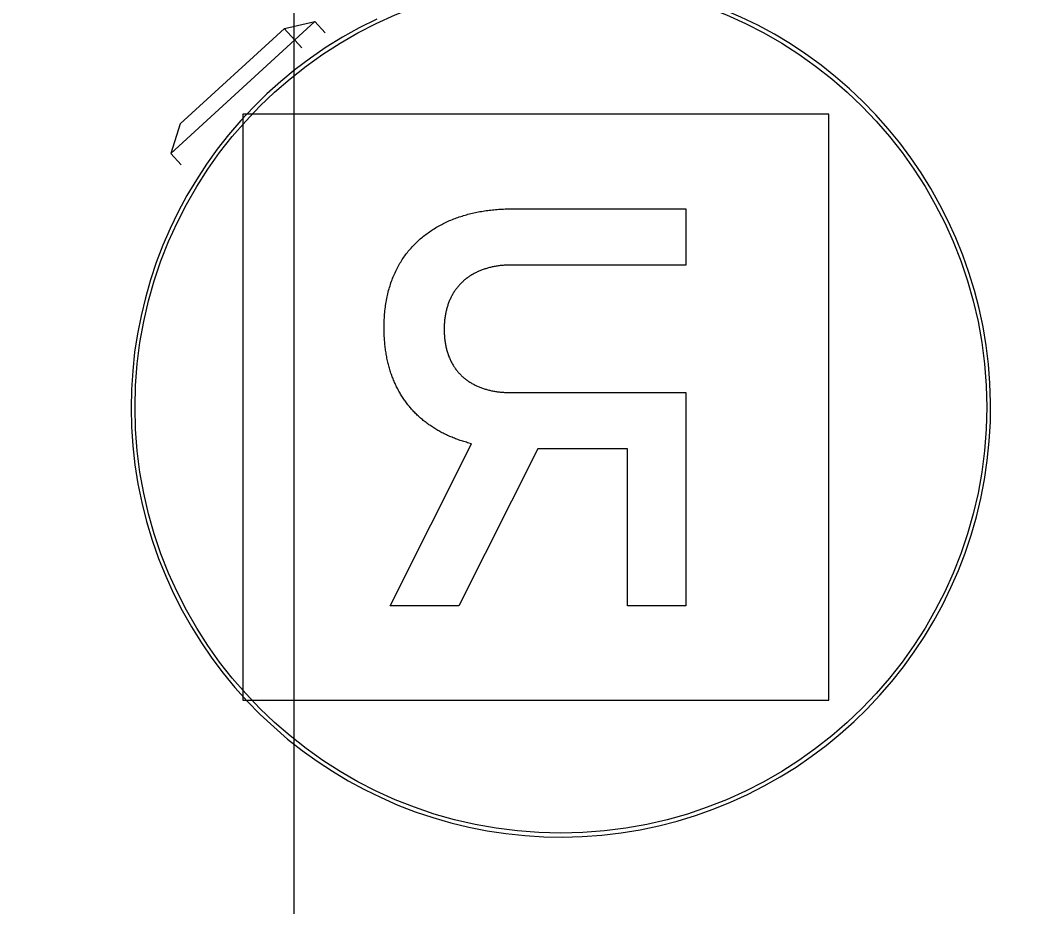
# Model space of a CAD drawing. Extents: x 820 to 5791, y 1495 to 5010.
# Drawn here: x 3391.917 to 3394.518, y 2075.666 to 2077.935 of the extents above; entities that cross this region are included whole.
import ezdxf

# ---------------------------------------------------------------- set-up
doc = ezdxf.new("R2010")
doc.units = 0
doc.header["$LTSCALE"] = 20
doc.layers.get('0').update_dxf_attribs({"linetype": 'CONTINUOUS', "lineweight": 15})
doc.layers.get('DEFPOINTS').update_dxf_attribs({"linetype": 'CONTINUOUS'})
doc.layers.add('_00_TT_PLASTER INTERIOR', color=60, linetype='CONTINUOUS', lineweight=0)
doc.layers.add('ölç', color=63, linetype='CONTINUOUS', lineweight=20)
doc.layers.add('dış ölçü', color=7, linetype='CONTINUOUS', lineweight=20, true_color=0x0d6787)
doc.styles.add('TRS', font='times.ttf', dxfattribs={"width": 0.8})
doc.dimstyles.new('dış ölçü', dxfattribs={"dimtxt": 12, "dimasz": 5, "dimexe": 5, "dimexo": 35, "dimgap": 5, "dimtad": 1, "dimdec": 0, "dimdsep": 46, "dimtxsty": 'TRS', "dimblk": 'DOT', "dimcen": 0, "dimdle": 0.1, "dimclrd": 256, "dimclre": 256, "dimclrt": 73, "dimadec": 0, "dimazin": 0, "dimtfac": 0.3, "dimtdec": 0, "dimtix": 1, "dimtmove": 2, "dimatfit": 3, "dimldrblk": 'DOT', "dimfxl": 1, "dimfxlon": 1, "dimtolj": 1, "dimarcsym": 0})

# ---------------------------------------------------------------- blocks, each defined once
blk = doc.blocks.new('_Dot')
at = {"layer": 'ölç', "color": 0, "lineweight": -2}
blk.add_line((-0.5, 0), (-1, 0), dxfattribs=at)
at = {"layer": 'ölç', "color": 0, "const_width": 0.5}
blk.add_lwpolyline([(-0.25, 0, 1), (0.25, 0, 1)], format="xyb", close=True, dxfattribs=at)
blk = doc.blocks.new('*D176')
at = {"layer": 'DEFPOINTS', "color": 0, "transparency": 16777216}
for p in [(2844.1763, 2097.0445), (3414.391, 2084.5543), (3414.391, 1809.2783)]:
    blk.add_point(p, dxfattribs=at)
at = {"layer": 'dış ölçü', "lineweight": -2, "transparency": 16777216}
for p, q in [((2844.1763, 1810.2783), (2844.1763, 1804.2783)), ((3414.391, 1810.2783), (3414.391, 1804.2783)), ((2849.1763, 1809.2783), (3409.391, 1809.2783))]:
    blk.add_line(p, q, dxfattribs=at)
at = {"layer": 'dış ölçü', "lineweight": -2, "transparency": 16777216, "xscale": 5, "yscale": 5, "zscale": 5, "rotation": 180}
blk.add_blockref('_Dot', (2844.1763, 1809.2783), dxfattribs=at)
at = {"layer": 'dış ölçü', "lineweight": -2, "transparency": 16777216, "xscale": 5, "yscale": 5, "zscale": 5}
blk.add_blockref('_Dot', (3414.391, 1809.2783), dxfattribs=at)
at = {"layer": 'dış ölçü', "color": 73, "transparency": 16777216, "insert": (3129.2837, 1820.3994), "char_height": 12, "attachment_point": 5, "style": 'TRS'}
blk.add_mtext('\\A1;570', dxfattribs=at)
blk = doc.blocks.new('*D180')
at = {"layer": 'DEFPOINTS', "color": 0, "transparency": 16777216}
for p in [(3700.9717, 2100.0445), (2054.2879, 2083.4408), (3700.9717, 1729.2783)]:
    blk.add_point(p, dxfattribs=at)
at = {"layer": 'dış ölçü', "lineweight": -2, "transparency": 16777216}
for p, q in [((2054.2879, 1730.2783), (2054.2879, 1724.2783)), ((3700.9717, 1730.2783), (3700.9717, 1724.2783)), ((2059.2879, 1729.2783), (3695.9717, 1729.2783))]:
    blk.add_line(p, q, dxfattribs=at)
at = {"layer": 'dış ölçü', "lineweight": -2, "transparency": 16777216, "xscale": 5, "yscale": 5, "zscale": 5, "rotation": 180}
blk.add_blockref('_Dot', (2054.2879, 1729.2783), dxfattribs=at)
at = {"layer": 'dış ölçü', "lineweight": -2, "transparency": 16777216, "xscale": 5, "yscale": 5, "zscale": 5}
blk.add_blockref('_Dot', (3700.9717, 1729.2783), dxfattribs=at)
at = {"layer": 'dış ölçü', "color": 73, "transparency": 16777216, "insert": (2877.6298, 1740.3994), "char_height": 12, "attachment_point": 5, "style": 'TRS'}
blk.add_mtext('\\A1;1647', dxfattribs=at)
blk = doc.blocks.new('HGJFG')
at = {"color": 9, "ltscale": 200}
blk.add_line((-1771.9708, -3291.9524), (-1771.9708, -3385.9126), dxfattribs=at)
at = {"color": 9}
for p, q in [((-1771.9167, -3292.4184), (-1772.2853, -3292.7562)), ((-1771.9948, -3292.4357), (-1771.9167, -3292.4184)), ((-1771.9167, -3292.4184), (-1771.8905, -3292.447)), ((-1771.9948, -3292.4357), (-1772.2613, -3292.6799)), ((-1771.9953, -3292.4362), (-1771.9501, -3292.4856)), ((-1770.6011, -3292.6557), (-1772.1011, -3292.6557)), ((-1772.1011, -3292.6557), (-1772.1011, -3294.1557)), ((-1770.6011, -3294.1557), (-1770.6011, -3292.6557)), ((-1772.2613, -3292.6799), (-1772.2853, -3292.7562)), ((-1772.2853, -3292.7562), (-1772.2591, -3292.7848)), ((-1771.5469, -3292.9184), (-1771.5432, -3292.9172)), ((-1771.5432, -3292.9172), (-1771.5395, -3292.916)), ((-1771.5395, -3292.916), (-1771.5359, -3292.9149)), ((-1771.5359, -3292.9149), (-1771.5321, -3292.9138)), ((-1771.5321, -3292.9138), (-1771.5284, -3292.9127)), ((-1771.5284, -3292.9127), (-1771.5247, -3292.9117)), ((-1771.5247, -3292.9117), (-1771.5209, -3292.9107)), ((-1771.5209, -3292.9107), (-1771.5171, -3292.9098)), ((-1771.5171, -3292.9098), (-1771.5133, -3292.9088)), ((-1771.5133, -3292.9088), (-1771.5095, -3292.908)), ((-1771.5095, -3292.908), (-1771.5057, -3292.9071)), ((-1771.5057, -3292.9071), (-1771.5018, -3292.9063)), ((-1771.5018, -3292.9063), (-1771.4979, -3292.9055)), ((-1771.4979, -3292.9055), (-1771.494, -3292.9048)), ((-1771.494, -3292.9048), (-1771.4901, -3292.9041)), ((-1771.4901, -3292.9041), (-1771.4861, -3292.9035)), ((-1771.4861, -3292.9035), (-1771.4822, -3292.9028)), ((-1771.4822, -3292.9028), (-1771.4782, -3292.9022)), ((-1771.4782, -3292.9022), (-1771.4742, -3292.9017)), ((-1771.4742, -3292.9017), (-1771.4703, -3292.9012)), ((-1771.4742, -3292.9017), (-1771.4742, -3292.9017)), ((-1771.4703, -3292.9012), (-1771.4662, -3292.9007)), ((-1771.4662, -3292.9007), (-1771.4622, -3292.9003)), ((-1771.4622, -3292.9003), (-1771.4582, -3292.8998)), ((-1771.4582, -3292.8998), (-1771.4541, -3292.8995)), ((-1771.4541, -3292.8995), (-1771.45, -3292.8991)), ((-1771.45, -3292.8991), (-1771.4459, -3292.8988)), ((-1771.4459, -3292.8988), (-1771.4419, -3292.8986)), ((-1771.4419, -3292.8986), (-1771.4377, -3292.8983)), ((-1771.4377, -3292.8983), (-1771.4336, -3292.8982)), ((-1771.4336, -3292.8982), (-1771.4295, -3292.898)), ((-1771.4295, -3292.898), (-1771.4254, -3292.8979)), ((-1771.4254, -3292.8979), (-1771.4212, -3292.8978)), ((-1771.4212, -3292.8978), (-1771.417, -3292.8977)), ((-1771.417, -3292.8977), (-1771.4129, -3292.8977)), ((-1771.4129, -3292.8977), (-1770.9671, -3292.8977)), ((-1770.9671, -3292.8977), (-1770.9671, -3293.0415)), ((-1771.605, -3292.9447), (-1771.6018, -3292.9428)), ((-1771.6018, -3292.9428), (-1771.5986, -3292.941)), ((-1771.5986, -3292.941), (-1771.5953, -3292.9393)), ((-1771.5953, -3292.9393), (-1771.592, -3292.9375)), ((-1771.592, -3292.9375), (-1771.5887, -3292.9358)), ((-1771.5887, -3292.9358), (-1771.5853, -3292.9342)), ((-1771.5853, -3292.9342), (-1771.582, -3292.9325)), ((-1771.582, -3292.9325), (-1771.5786, -3292.931)), ((-1771.5786, -3292.931), (-1771.5751, -3292.9294)), ((-1771.5751, -3292.9294), (-1771.5717, -3292.9279)), ((-1771.5717, -3292.9279), (-1771.5682, -3292.9264)), ((-1771.5682, -3292.9264), (-1771.5647, -3292.925)), ((-1771.5647, -3292.925), (-1771.5612, -3292.9236)), ((-1771.5612, -3292.9236), (-1771.5576, -3292.9222)), ((-1771.5576, -3292.9222), (-1771.554, -3292.9209)), ((-1771.554, -3292.9209), (-1771.5505, -3292.9196)), ((-1771.5505, -3292.9196), (-1771.5469, -3292.9184)), ((-1771.6412, -3292.9699), (-1771.6384, -3292.9676)), ((-1771.6384, -3292.9676), (-1771.6355, -3292.9653)), ((-1771.6355, -3292.9653), (-1771.6326, -3292.963)), ((-1771.6326, -3292.963), (-1771.6296, -3292.9608)), ((-1771.6296, -3292.9608), (-1771.6267, -3292.9587)), ((-1771.6267, -3292.9587), (-1771.6236, -3292.9566)), ((-1771.6236, -3292.9566), (-1771.6206, -3292.9545)), ((-1771.6206, -3292.9545), (-1771.6175, -3292.9524)), ((-1771.6175, -3292.9524), (-1771.6145, -3292.9505)), ((-1771.6145, -3292.9505), (-1771.6113, -3292.9485)), ((-1771.6113, -3292.9485), (-1771.6082, -3292.9466)), ((-1771.6082, -3292.9466), (-1771.605, -3292.9447)), ((-1771.6703, -3292.9979), (-1771.6678, -3292.9951)), ((-1771.6678, -3292.9951), (-1771.6653, -3292.9924)), ((-1771.6653, -3292.9924), (-1771.6628, -3292.9898)), ((-1771.6628, -3292.9898), (-1771.6602, -3292.9871)), ((-1771.6602, -3292.9871), (-1771.6576, -3292.9845)), ((-1771.6576, -3292.9845), (-1771.6549, -3292.982)), ((-1771.6549, -3292.982), (-1771.6523, -3292.9795)), ((-1771.6523, -3292.9795), (-1771.6495, -3292.977)), ((-1771.6495, -3292.977), (-1771.6468, -3292.9746)), ((-1771.6468, -3292.9746), (-1771.644, -3292.9722)), ((-1771.644, -3292.9722), (-1771.6412, -3292.9699)), ((-1771.6907, -3293.0243), (-1771.6886, -3293.0212)), ((-1771.6886, -3293.0212), (-1771.6865, -3293.0182)), ((-1771.6865, -3293.0182), (-1771.6843, -3293.0151)), ((-1771.6843, -3293.0151), (-1771.682, -3293.0122)), ((-1771.682, -3293.0122), (-1771.6798, -3293.0092)), ((-1771.6798, -3293.0092), (-1771.6774, -3293.0063)), ((-1771.6774, -3293.0063), (-1771.6751, -3293.0035)), ((-1771.6751, -3293.0035), (-1771.6727, -3293.0006)), ((-1771.6727, -3293.0006), (-1771.6703, -3292.9979)), ((-1771.7063, -3293.0505), (-1771.7045, -3293.0471)), ((-1771.7045, -3293.0471), (-1771.7026, -3293.0438)), ((-1771.7026, -3293.0438), (-1771.7008, -3293.0404)), ((-1771.7008, -3293.0404), (-1771.6988, -3293.0371)), ((-1771.6988, -3293.0371), (-1771.6969, -3293.0338)), ((-1771.6969, -3293.0338), (-1771.6949, -3293.0306)), ((-1771.6949, -3293.0306), (-1771.6928, -3293.0275)), ((-1771.6928, -3293.0275), (-1771.6907, -3293.0243)), ((-1771.4649, -3293.047), (-1771.4673, -3293.0476)), ((-1771.4624, -3293.0464), (-1771.4649, -3293.047)), ((-1771.46, -3293.0459), (-1771.4624, -3293.0464)), ((-1771.4575, -3293.0455), (-1771.46, -3293.0459)), ((-1771.4551, -3293.045), (-1771.4575, -3293.0455)), ((-1771.4526, -3293.0446), (-1771.4551, -3293.045)), ((-1771.45, -3293.0442), (-1771.4526, -3293.0446)), ((-1771.4475, -3293.0438), (-1771.45, -3293.0442)), ((-1771.4449, -3293.0435), (-1771.4475, -3293.0438)), ((-1771.4423, -3293.0431), (-1771.4449, -3293.0435)), ((-1771.4398, -3293.0429), (-1771.4423, -3293.0431)), ((-1771.4371, -3293.0426), (-1771.4398, -3293.0429)), ((-1771.4345, -3293.0423), (-1771.4371, -3293.0426)), ((-1771.4318, -3293.0421), (-1771.4345, -3293.0423)), ((-1771.4292, -3293.0419), (-1771.4318, -3293.0421)), ((-1771.4265, -3293.0418), (-1771.4292, -3293.0419)), ((-1771.4238, -3293.0417), (-1771.4265, -3293.0418)), ((-1771.4211, -3293.0416), (-1771.4238, -3293.0417)), ((-1771.4184, -3293.0415), (-1771.4211, -3293.0416)), ((-1771.4156, -3293.0415), (-1771.4184, -3293.0415)), ((-1771.4129, -3293.0415), (-1771.4156, -3293.0415)), ((-1770.9671, -3293.0415), (-1771.4129, -3293.0415)), ((-1771.7176, -3293.0756), (-1771.7161, -3293.0719)), ((-1771.7161, -3293.0719), (-1771.7146, -3293.0683)), ((-1771.7146, -3293.0683), (-1771.713, -3293.0646)), ((-1771.713, -3293.0646), (-1771.7114, -3293.0611)), ((-1771.7114, -3293.0611), (-1771.7097, -3293.0575)), ((-1771.7097, -3293.0575), (-1771.708, -3293.054)), ((-1771.708, -3293.054), (-1771.7063, -3293.0505)), ((-1771.5245, -3293.0729), (-1771.5263, -3293.0742)), ((-1771.5227, -3293.0716), (-1771.5245, -3293.0729)), ((-1771.5208, -3293.0704), (-1771.5227, -3293.0716)), ((-1771.5189, -3293.0692), (-1771.5208, -3293.0704)), ((-1771.5171, -3293.068), (-1771.5189, -3293.0692)), ((-1771.5151, -3293.0668), (-1771.5171, -3293.068)), ((-1771.5132, -3293.0656), (-1771.5151, -3293.0668)), ((-1771.5112, -3293.0645), (-1771.5132, -3293.0656)), ((-1771.5092, -3293.0634), (-1771.5112, -3293.0645)), ((-1771.5072, -3293.0623), (-1771.5092, -3293.0634)), ((-1771.5052, -3293.0613), (-1771.5072, -3293.0623)), ((-1771.5031, -3293.0603), (-1771.5052, -3293.0613)), ((-1771.501, -3293.0593), (-1771.5031, -3293.0603)), ((-1771.4989, -3293.0583), (-1771.501, -3293.0593)), ((-1771.4968, -3293.0574), (-1771.4989, -3293.0583)), ((-1771.4947, -3293.0564), (-1771.4968, -3293.0574)), ((-1771.4925, -3293.0556), (-1771.4947, -3293.0564)), ((-1771.4903, -3293.0547), (-1771.4925, -3293.0556)), ((-1771.4881, -3293.0539), (-1771.4903, -3293.0547)), ((-1771.4859, -3293.0531), (-1771.4881, -3293.0539)), ((-1771.4836, -3293.0523), (-1771.4859, -3293.0531)), ((-1771.4813, -3293.0515), (-1771.4836, -3293.0523)), ((-1771.479, -3293.0508), (-1771.4813, -3293.0515)), ((-1771.4767, -3293.0501), (-1771.479, -3293.0508)), ((-1771.4744, -3293.0494), (-1771.4767, -3293.0501)), ((-1771.4721, -3293.0488), (-1771.4744, -3293.0494)), ((-1771.4697, -3293.0482), (-1771.4721, -3293.0488)), ((-1771.4673, -3293.0476), (-1771.4697, -3293.0482)), ((-1771.7267, -3293.1027), (-1771.7255, -3293.0987)), ((-1771.7255, -3293.0987), (-1771.7243, -3293.0948)), ((-1771.7243, -3293.0948), (-1771.7231, -3293.0909)), ((-1771.7231, -3293.0909), (-1771.7218, -3293.087)), ((-1771.7218, -3293.087), (-1771.7204, -3293.0832)), ((-1771.7204, -3293.0832), (-1771.719, -3293.0794)), ((-1771.719, -3293.0794), (-1771.7176, -3293.0756)), ((-1771.5519, -3293.0986), (-1771.5533, -3293.1004)), ((-1771.5505, -3293.0969), (-1771.5519, -3293.0986)), ((-1771.5491, -3293.0952), (-1771.5505, -3293.0969)), ((-1771.5476, -3293.0936), (-1771.5491, -3293.0952)), ((-1771.5461, -3293.0919), (-1771.5476, -3293.0936)), ((-1771.5446, -3293.0903), (-1771.5461, -3293.0919)), ((-1771.5431, -3293.0887), (-1771.5446, -3293.0903)), ((-1771.5415, -3293.0872), (-1771.5431, -3293.0887)), ((-1771.5399, -3293.0856), (-1771.5415, -3293.0872)), ((-1771.5383, -3293.0841), (-1771.5399, -3293.0856)), ((-1771.5367, -3293.0826), (-1771.5383, -3293.0841)), ((-1771.535, -3293.0812), (-1771.5367, -3293.0826)), ((-1771.5333, -3293.0797), (-1771.535, -3293.0812)), ((-1771.5316, -3293.0783), (-1771.5333, -3293.0797)), ((-1771.5299, -3293.0769), (-1771.5316, -3293.0783)), ((-1771.5281, -3293.0756), (-1771.5299, -3293.0769)), ((-1771.5263, -3293.0742), (-1771.5281, -3293.0756)), ((-1771.7327, -3293.1275), (-1771.7318, -3293.1233)), ((-1771.7318, -3293.1233), (-1771.7309, -3293.1191)), ((-1771.7309, -3293.1191), (-1771.7299, -3293.1149)), ((-1771.7299, -3293.1149), (-1771.7289, -3293.1108)), ((-1771.7289, -3293.1108), (-1771.7278, -3293.1068)), ((-1771.7278, -3293.1068), (-1771.7267, -3293.1027)), ((-1771.5688, -3293.1253), (-1771.5698, -3293.1274)), ((-1771.5677, -3293.1232), (-1771.5688, -3293.1253)), ((-1771.5667, -3293.1212), (-1771.5677, -3293.1232)), ((-1771.5656, -3293.1192), (-1771.5667, -3293.1212)), ((-1771.5645, -3293.1172), (-1771.5656, -3293.1192)), ((-1771.5634, -3293.1152), (-1771.5645, -3293.1172)), ((-1771.5622, -3293.1133), (-1771.5634, -3293.1152)), ((-1771.561, -3293.1114), (-1771.5622, -3293.1133)), ((-1771.5598, -3293.1095), (-1771.561, -3293.1114)), ((-1771.5585, -3293.1076), (-1771.5598, -3293.1095)), ((-1771.5573, -3293.1058), (-1771.5585, -3293.1076)), ((-1771.556, -3293.104), (-1771.5573, -3293.1058)), ((-1771.5546, -3293.1022), (-1771.556, -3293.104)), ((-1771.5533, -3293.1004), (-1771.5546, -3293.1022)), ((-1771.7368, -3293.1539), (-1771.7362, -3293.1494)), ((-1771.7362, -3293.1494), (-1771.7356, -3293.145)), ((-1771.7356, -3293.145), (-1771.735, -3293.1405)), ((-1771.735, -3293.1405), (-1771.7342, -3293.1362)), ((-1771.7342, -3293.1362), (-1771.7335, -3293.1318)), ((-1771.7335, -3293.1318), (-1771.7327, -3293.1275)), ((-1771.5781, -3293.1496), (-1771.5788, -3293.152)), ((-1771.5774, -3293.1473), (-1771.5781, -3293.1496)), ((-1771.5767, -3293.145), (-1771.5774, -3293.1473)), ((-1771.5759, -3293.1427), (-1771.5767, -3293.145)), ((-1771.5751, -3293.1405), (-1771.5759, -3293.1427)), ((-1771.5743, -3293.1382), (-1771.5751, -3293.1405)), ((-1771.5735, -3293.136), (-1771.5743, -3293.1382)), ((-1771.5726, -3293.1338), (-1771.5735, -3293.136)), ((-1771.5717, -3293.1316), (-1771.5726, -3293.1338)), ((-1771.5707, -3293.1295), (-1771.5717, -3293.1316)), ((-1771.5698, -3293.1274), (-1771.5707, -3293.1295)), ((-1771.7391, -3293.1817), (-1771.7388, -3293.177)), ((-1771.7388, -3293.177), (-1771.7386, -3293.1723)), ((-1771.7386, -3293.1723), (-1771.7382, -3293.1676)), ((-1771.7382, -3293.1676), (-1771.7378, -3293.163)), ((-1771.7378, -3293.163), (-1771.7373, -3293.1584)), ((-1771.7373, -3293.1584), (-1771.7368, -3293.1539)), ((-1771.5838, -3293.1769), (-1771.5841, -3293.1795)), ((-1771.5834, -3293.1743), (-1771.5838, -3293.1769)), ((-1771.5831, -3293.1717), (-1771.5834, -3293.1743)), ((-1771.5826, -3293.1691), (-1771.5831, -3293.1717)), ((-1771.5822, -3293.1666), (-1771.5826, -3293.1691)), ((-1771.5817, -3293.1641), (-1771.5822, -3293.1666)), ((-1771.5812, -3293.1616), (-1771.5817, -3293.1641)), ((-1771.5806, -3293.1592), (-1771.5812, -3293.1616)), ((-1771.58, -3293.1568), (-1771.5806, -3293.1592)), ((-1771.5794, -3293.1544), (-1771.58, -3293.1568)), ((-1771.5788, -3293.152), (-1771.5794, -3293.1544)), ((-1771.7395, -3293.1962), (-1771.7394, -3293.1914)), ((-1771.7395, -3293.2012), (-1771.7395, -3293.1962)), ((-1771.7395, -3293.205), (-1771.7395, -3293.2012)), ((-1771.7394, -3293.1914), (-1771.7393, -3293.1865)), ((-1771.7393, -3293.1865), (-1771.7391, -3293.1817)), ((-1771.5855, -3293.1985), (-1771.5856, -3293.2013)), ((-1771.5856, -3293.2013), (-1771.5856, -3293.2041)), ((-1771.5854, -3293.1957), (-1771.5855, -3293.1985)), ((-1771.5853, -3293.1929), (-1771.5854, -3293.1957)), ((-1771.5851, -3293.1902), (-1771.5853, -3293.1929)), ((-1771.5849, -3293.1875), (-1771.5851, -3293.1902)), ((-1771.5847, -3293.1848), (-1771.5849, -3293.1875)), ((-1771.5844, -3293.1821), (-1771.5847, -3293.1848)), ((-1771.5841, -3293.1795), (-1771.5844, -3293.1821)), ((-1771.7395, -3293.2088), (-1771.7395, -3293.205)), ((-1771.7394, -3293.2126), (-1771.7395, -3293.2088)), ((-1771.7393, -3293.2163), (-1771.7394, -3293.2126)), ((-1771.7391, -3293.2201), (-1771.7393, -3293.2163)), ((-1771.739, -3293.2238), (-1771.7391, -3293.2201)), ((-1771.7387, -3293.2275), (-1771.739, -3293.2238)), ((-1771.7385, -3293.2311), (-1771.7387, -3293.2275)), ((-1771.5856, -3293.2041), (-1771.5856, -3293.207)), ((-1771.5856, -3293.207), (-1771.5856, -3293.2099)), ((-1771.5856, -3293.2099), (-1771.5855, -3293.2128)), ((-1771.5855, -3293.2128), (-1771.5854, -3293.2157)), ((-1771.5854, -3293.2157), (-1771.5853, -3293.2186)), ((-1771.5853, -3293.2186), (-1771.5851, -3293.2214)), ((-1771.5851, -3293.2214), (-1771.5849, -3293.2242)), ((-1771.5849, -3293.2242), (-1771.5847, -3293.227)), ((-1771.5847, -3293.227), (-1771.5844, -3293.2298)), ((-1771.7383, -3293.2348), (-1771.7385, -3293.2311)), ((-1771.7379, -3293.2384), (-1771.7383, -3293.2348)), ((-1771.7376, -3293.242), (-1771.7379, -3293.2384)), ((-1771.7373, -3293.2456), (-1771.7376, -3293.242)), ((-1771.7369, -3293.2491), (-1771.7373, -3293.2456)), ((-1771.7364, -3293.2527), (-1771.7369, -3293.2491)), ((-1771.736, -3293.2562), (-1771.7364, -3293.2527)), ((-1771.5844, -3293.2298), (-1771.5841, -3293.2325)), ((-1771.5841, -3293.2325), (-1771.5838, -3293.2351)), ((-1771.5838, -3293.2351), (-1771.5834, -3293.2378)), ((-1771.5834, -3293.2378), (-1771.583, -3293.2404)), ((-1771.583, -3293.2404), (-1771.5826, -3293.243)), ((-1771.5826, -3293.243), (-1771.5821, -3293.2456)), ((-1771.5821, -3293.2456), (-1771.5816, -3293.2482)), ((-1771.5816, -3293.2482), (-1771.5811, -3293.2507)), ((-1771.5811, -3293.2507), (-1771.5805, -3293.2532)), ((-1771.5805, -3293.2532), (-1771.5799, -3293.2557)), ((-1771.7355, -3293.2596), (-1771.736, -3293.2562)), ((-1771.735, -3293.2631), (-1771.7355, -3293.2596)), ((-1771.7345, -3293.2665), (-1771.735, -3293.2631)), ((-1771.7339, -3293.2699), (-1771.7345, -3293.2665)), ((-1771.7333, -3293.2733), (-1771.7339, -3293.2699)), ((-1771.7327, -3293.2767), (-1771.7333, -3293.2733)), ((-1771.732, -3293.28), (-1771.7327, -3293.2767)), ((-1771.7313, -3293.2834), (-1771.732, -3293.28)), ((-1771.5799, -3293.2557), (-1771.5793, -3293.2581)), ((-1771.5793, -3293.2581), (-1771.5787, -3293.2605)), ((-1771.5787, -3293.2605), (-1771.578, -3293.2629)), ((-1771.578, -3293.2629), (-1771.5773, -3293.2653)), ((-1771.5773, -3293.2653), (-1771.5765, -3293.2676)), ((-1771.5765, -3293.2676), (-1771.5758, -3293.2699)), ((-1771.5758, -3293.2699), (-1771.575, -3293.2722)), ((-1771.575, -3293.2722), (-1771.5741, -3293.2744)), ((-1771.5741, -3293.2744), (-1771.5733, -3293.2767)), ((-1771.5733, -3293.2767), (-1771.5724, -3293.2789)), ((-1771.5724, -3293.2789), (-1771.5714, -3293.281)), ((-1771.5714, -3293.281), (-1771.5705, -3293.2832)), ((-1771.7306, -3293.2866), (-1771.7313, -3293.2834)), ((-1771.7298, -3293.2899), (-1771.7306, -3293.2866)), ((-1771.7291, -3293.2932), (-1771.7298, -3293.2899)), ((-1771.7282, -3293.2964), (-1771.7291, -3293.2932)), ((-1771.7274, -3293.2996), (-1771.7282, -3293.2964)), ((-1771.7265, -3293.3027), (-1771.7274, -3293.2996)), ((-1771.7256, -3293.3059), (-1771.7265, -3293.3027)), ((-1771.7247, -3293.309), (-1771.7256, -3293.3059)), ((-1771.5705, -3293.2832), (-1771.5695, -3293.2853)), ((-1771.5695, -3293.2853), (-1771.5685, -3293.2874)), ((-1771.5685, -3293.2874), (-1771.5675, -3293.2894)), ((-1771.5675, -3293.2894), (-1771.5664, -3293.2914)), ((-1771.5664, -3293.2914), (-1771.5653, -3293.2934)), ((-1771.5653, -3293.2934), (-1771.5642, -3293.2954)), ((-1771.5642, -3293.2954), (-1771.563, -3293.2974)), ((-1771.563, -3293.2974), (-1771.5619, -3293.2993)), ((-1771.5619, -3293.2993), (-1771.5607, -3293.3012)), ((-1771.5607, -3293.3012), (-1771.5594, -3293.3031)), ((-1771.5594, -3293.3031), (-1771.5582, -3293.3049)), ((-1771.5582, -3293.3049), (-1771.5569, -3293.3067)), ((-1771.5569, -3293.3067), (-1771.5556, -3293.3085)), ((-1771.7237, -3293.3121), (-1771.7247, -3293.309)), ((-1771.7228, -3293.3152), (-1771.7237, -3293.3121)), ((-1771.7218, -3293.3183), (-1771.7228, -3293.3152)), ((-1771.7207, -3293.3213), (-1771.7218, -3293.3183)), ((-1771.7196, -3293.3243), (-1771.7207, -3293.3213)), ((-1771.7186, -3293.3273), (-1771.7196, -3293.3243)), ((-1771.7174, -3293.3303), (-1771.7186, -3293.3273)), ((-1771.7162, -3293.3332), (-1771.7174, -3293.3303)), ((-1771.7151, -3293.3361), (-1771.7162, -3293.3332)), ((-1771.5556, -3293.3085), (-1771.5542, -3293.3103)), ((-1771.5542, -3293.3103), (-1771.5528, -3293.312)), ((-1771.5528, -3293.312), (-1771.5515, -3293.3137)), ((-1771.5515, -3293.3137), (-1771.55, -3293.3154)), ((-1771.55, -3293.3154), (-1771.5486, -3293.317)), ((-1771.5486, -3293.317), (-1771.5471, -3293.3187)), ((-1771.5471, -3293.3187), (-1771.5456, -3293.3203)), ((-1771.5456, -3293.3203), (-1771.5441, -3293.3218)), ((-1771.5441, -3293.3218), (-1771.5425, -3293.3234)), ((-1771.5425, -3293.3234), (-1771.541, -3293.3249)), ((-1771.541, -3293.3249), (-1771.5394, -3293.3264)), ((-1771.5394, -3293.3264), (-1771.5378, -3293.3278)), ((-1771.5378, -3293.3278), (-1771.5361, -3293.3293)), ((-1771.5361, -3293.3293), (-1771.5344, -3293.3307)), ((-1771.5344, -3293.3307), (-1771.5328, -3293.3321)), ((-1771.5328, -3293.3321), (-1771.531, -3293.3334)), ((-1771.531, -3293.3334), (-1771.5293, -3293.3348)), ((-1771.7139, -3293.339), (-1771.7151, -3293.3361)), ((-1771.7126, -3293.3419), (-1771.7139, -3293.339)), ((-1771.7114, -3293.3448), (-1771.7126, -3293.3419)), ((-1771.7101, -3293.3476), (-1771.7114, -3293.3448)), ((-1771.7088, -3293.3504), (-1771.7101, -3293.3476)), ((-1771.7074, -3293.3532), (-1771.7088, -3293.3504)), ((-1771.706, -3293.3559), (-1771.7074, -3293.3532)), ((-1771.7046, -3293.3586), (-1771.706, -3293.3559)), ((-1771.7032, -3293.3613), (-1771.7046, -3293.3586)), ((-1771.5293, -3293.3348), (-1771.5275, -3293.3361)), ((-1771.5275, -3293.3361), (-1771.5257, -3293.3374)), ((-1771.5257, -3293.3374), (-1771.5239, -3293.3386)), ((-1771.5239, -3293.3386), (-1771.5221, -3293.3398)), ((-1771.5221, -3293.3398), (-1771.5202, -3293.341)), ((-1771.5202, -3293.341), (-1771.5183, -3293.3422)), ((-1771.5183, -3293.3422), (-1771.5164, -3293.3434)), ((-1771.5164, -3293.3434), (-1771.5145, -3293.3445)), ((-1771.5145, -3293.3445), (-1771.5126, -3293.3456)), ((-1771.5126, -3293.3456), (-1771.5106, -3293.3466)), ((-1771.5106, -3293.3466), (-1771.5086, -3293.3477)), ((-1771.5086, -3293.3477), (-1771.5066, -3293.3487)), ((-1771.5066, -3293.3487), (-1771.5045, -3293.3497)), ((-1771.5045, -3293.3497), (-1771.5025, -3293.3507)), ((-1771.5025, -3293.3507), (-1771.5004, -3293.3516)), ((-1771.5004, -3293.3516), (-1771.4983, -3293.3525)), ((-1771.4983, -3293.3525), (-1771.4962, -3293.3534)), ((-1771.4962, -3293.3534), (-1771.494, -3293.3543)), ((-1771.494, -3293.3543), (-1771.4918, -3293.3551)), ((-1771.4918, -3293.3551), (-1771.4897, -3293.3559)), ((-1771.4897, -3293.3559), (-1771.4875, -3293.3567)), ((-1771.4875, -3293.3567), (-1771.4852, -3293.3574)), ((-1771.4852, -3293.3574), (-1771.483, -3293.3582)), ((-1771.483, -3293.3582), (-1771.4807, -3293.3589)), ((-1771.4807, -3293.3589), (-1771.4785, -3293.3595)), ((-1771.4785, -3293.3595), (-1771.4762, -3293.3602)), ((-1771.7017, -3293.364), (-1771.7032, -3293.3613)), ((-1771.7002, -3293.3667), (-1771.7017, -3293.364)), ((-1771.6987, -3293.3693), (-1771.7002, -3293.3667)), ((-1771.6972, -3293.3719), (-1771.6987, -3293.3693)), ((-1771.6956, -3293.3745), (-1771.6972, -3293.3719)), ((-1771.694, -3293.3771), (-1771.6956, -3293.3745)), ((-1771.6924, -3293.3796), (-1771.694, -3293.3771)), ((-1771.6908, -3293.3821), (-1771.6924, -3293.3796)), ((-1771.6891, -3293.3846), (-1771.6908, -3293.3821)), ((-1771.6874, -3293.3871), (-1771.6891, -3293.3846)), ((-1771.4762, -3293.3602), (-1771.4738, -3293.3608)), ((-1771.4738, -3293.3608), (-1771.4715, -3293.3614)), ((-1771.4715, -3293.3614), (-1771.4691, -3293.362)), ((-1771.4691, -3293.362), (-1771.4668, -3293.3626)), ((-1771.4668, -3293.3626), (-1771.4644, -3293.3631)), ((-1771.4644, -3293.3631), (-1771.4619, -3293.3636)), ((-1771.4619, -3293.3636), (-1771.4595, -3293.364)), ((-1771.4595, -3293.364), (-1771.4571, -3293.3645)), ((-1771.4571, -3293.3645), (-1771.4546, -3293.3649)), ((-1771.4546, -3293.3649), (-1771.4521, -3293.3653)), ((-1771.4521, -3293.3653), (-1771.4496, -3293.3657)), ((-1771.4496, -3293.3657), (-1771.4471, -3293.366)), ((-1771.4471, -3293.366), (-1771.4446, -3293.3663)), ((-1771.4446, -3293.3663), (-1771.442, -3293.3666)), ((-1771.442, -3293.3666), (-1771.4394, -3293.3669)), ((-1771.4394, -3293.3669), (-1771.4368, -3293.3671)), ((-1771.4368, -3293.3671), (-1771.4342, -3293.3673)), ((-1771.4342, -3293.3673), (-1771.4316, -3293.3675)), ((-1771.4316, -3293.3675), (-1771.429, -3293.3677)), ((-1771.429, -3293.3677), (-1771.4263, -3293.3678)), ((-1771.4263, -3293.3678), (-1771.4237, -3293.3679)), ((-1771.4237, -3293.3679), (-1771.421, -3293.368)), ((-1771.421, -3293.368), (-1771.4183, -3293.3681)), ((-1771.4183, -3293.3681), (-1771.4156, -3293.3681)), ((-1771.4156, -3293.3681), (-1771.4129, -3293.3681)), ((-1771.4129, -3293.3681), (-1770.9671, -3293.3681)), ((-1770.9671, -3293.3681), (-1770.9671, -3293.914)), ((-1771.6857, -3293.3895), (-1771.6874, -3293.3871)), ((-1771.6839, -3293.392), (-1771.6857, -3293.3895)), ((-1771.6822, -3293.3944), (-1771.6839, -3293.392)), ((-1771.6804, -3293.3967), (-1771.6822, -3293.3944)), ((-1771.6785, -3293.3991), (-1771.6804, -3293.3967)), ((-1771.6767, -3293.4014), (-1771.6785, -3293.3991)), ((-1771.6748, -3293.4037), (-1771.6767, -3293.4014)), ((-1771.6729, -3293.406), (-1771.6748, -3293.4037)), ((-1771.671, -3293.4082), (-1771.6729, -3293.406)), ((-1771.669, -3293.4105), (-1771.671, -3293.4082)), ((-1771.667, -3293.4127), (-1771.669, -3293.4105)), ((-1771.665, -3293.4148), (-1771.667, -3293.4127)), ((-1771.663, -3293.417), (-1771.665, -3293.4148)), ((-1771.661, -3293.4191), (-1771.663, -3293.417)), ((-1771.6589, -3293.4213), (-1771.661, -3293.4191)), ((-1771.6568, -3293.4233), (-1771.6589, -3293.4213)), ((-1771.6547, -3293.4254), (-1771.6568, -3293.4233)), ((-1771.6525, -3293.4274), (-1771.6547, -3293.4254)), ((-1771.6503, -3293.4295), (-1771.6525, -3293.4274)), ((-1771.6481, -3293.4315), (-1771.6503, -3293.4295)), ((-1771.6459, -3293.4334), (-1771.6481, -3293.4315)), ((-1771.6436, -3293.4354), (-1771.6459, -3293.4334)), ((-1771.6414, -3293.4373), (-1771.6436, -3293.4354)), ((-1771.6391, -3293.4392), (-1771.6414, -3293.4373)), ((-1771.6368, -3293.4411), (-1771.6391, -3293.4392)), ((-1771.6344, -3293.4429), (-1771.6368, -3293.4411)), ((-1771.632, -3293.4447), (-1771.6344, -3293.4429)), ((-1771.6297, -3293.4465), (-1771.632, -3293.4447)), ((-1771.6272, -3293.4483), (-1771.6297, -3293.4465)), ((-1771.6248, -3293.4501), (-1771.6272, -3293.4483)), ((-1771.6223, -3293.4518), (-1771.6248, -3293.4501)), ((-1771.6199, -3293.4535), (-1771.6223, -3293.4518)), ((-1771.6174, -3293.4552), (-1771.6199, -3293.4535)), ((-1771.6148, -3293.4568), (-1771.6174, -3293.4552)), ((-1771.6123, -3293.4585), (-1771.6148, -3293.4568)), ((-1771.6097, -3293.4601), (-1771.6123, -3293.4585)), ((-1771.6071, -3293.4616), (-1771.6097, -3293.4601)), ((-1771.6045, -3293.4632), (-1771.6071, -3293.4616)), ((-1771.6019, -3293.4648), (-1771.6045, -3293.4632)), ((-1771.5992, -3293.4663), (-1771.6019, -3293.4648)), ((-1771.5965, -3293.4677), (-1771.5992, -3293.4663)), ((-1771.5938, -3293.4692), (-1771.5965, -3293.4677)), ((-1771.5911, -3293.4707), (-1771.5938, -3293.4692)), ((-1771.5883, -3293.4721), (-1771.5911, -3293.4707)), ((-1771.5855, -3293.4735), (-1771.5883, -3293.4721)), ((-1771.5827, -3293.4748), (-1771.5855, -3293.4735)), ((-1771.5799, -3293.4762), (-1771.5827, -3293.4748)), ((-1771.5771, -3293.4775), (-1771.5799, -3293.4762)), ((-1771.5742, -3293.4788), (-1771.5771, -3293.4775)), ((-1771.5713, -3293.4801), (-1771.5742, -3293.4788)), ((-1771.5684, -3293.4813), (-1771.5713, -3293.4801)), ((-1771.5655, -3293.4825), (-1771.5684, -3293.4813)), ((-1771.5626, -3293.4837), (-1771.5655, -3293.4825)), ((-1771.5596, -3293.4849), (-1771.5626, -3293.4837)), ((-1771.5566, -3293.4861), (-1771.5596, -3293.4849)), ((-1771.5536, -3293.4872), (-1771.5566, -3293.4861)), ((-1771.5506, -3293.4883), (-1771.5536, -3293.4872)), ((-1771.5475, -3293.4894), (-1771.5506, -3293.4883)), ((-1771.5445, -3293.4904), (-1771.5475, -3293.4894)), ((-1771.7236, -3293.914), (-1771.5159, -3293.4988)), ((-1771.3461, -3293.5119), (-1771.5479, -3293.914)), ((-1771.5414, -3293.4914), (-1771.5445, -3293.4904)), ((-1771.5383, -3293.4924), (-1771.5414, -3293.4914)), ((-1771.5351, -3293.4934), (-1771.5383, -3293.4924)), ((-1771.532, -3293.4944), (-1771.5351, -3293.4934)), ((-1771.5288, -3293.4953), (-1771.532, -3293.4944)), ((-1771.5256, -3293.4962), (-1771.5288, -3293.4953)), ((-1771.5224, -3293.4971), (-1771.5256, -3293.4962)), ((-1771.5192, -3293.498), (-1771.5224, -3293.4971)), ((-1771.5159, -3293.4988), (-1771.5192, -3293.498)), ((-1771.1167, -3293.5119), (-1771.3461, -3293.5119)), ((-1771.1167, -3293.914), (-1771.1167, -3293.5119)), ((-1771.5479, -3293.914), (-1771.7236, -3293.914)), ((-1770.9671, -3293.914), (-1771.1167, -3293.914)), ((-1772.1011, -3294.1557), (-1770.6011, -3294.1557)), ((-1772.1011, -3294.1557), (-1772.1011, -3294.1557))]:
    blk.add_line(p, q, dxfattribs=at)
blk.add_circle((-1771.2869, -3293.4057), 1.09, dxfattribs=at)
at = {"color": 9, "ltscale": 200}
blk.add_arc((-1771.9708, -3291.9524), 93.9602, 179.82203, 270, dxfattribs=at)
at = {"color": 9}
blk.add_arc((-1771.2869, -3293.4057), 1.1, 115.3769, 75.5225, dxfattribs=at)

msp = doc.modelspace()

# ---------------------------------------------------------------- block references
at = {"layer": '_00_TT_PLASTER INTERIOR'}
msp.add_blockref('HGJFG', (5164.5872, 5370.3499), dxfattribs=at)

# ---------------------------------------------------------------- dimensions: what is measured, and where the dimension line sits
at = {"layer": 'dış ölçü'}
for base, p1, p2, picture, middle in [((3700.9717, 1729.2783), (2054.2879, 2083.4408), (3700.9717, 2100.0445), '*D180', (2877.6298, 1740.3994)), ((3414.391, 1809.2783), (2844.1763, 2097.0445), (3414.391, 2084.5543), '*D176', (3129.2837, 1820.3994))]:
    dim = msp.add_linear_dim(base=base, p1=p1, p2=p2, dimstyle='dış ölçü', dxfattribs=at)
    dim.commit()
    dim.dimension.update_dxf_attribs({"geometry": picture, "text_midpoint": middle})

doc.saveas('drawing.dxf')
